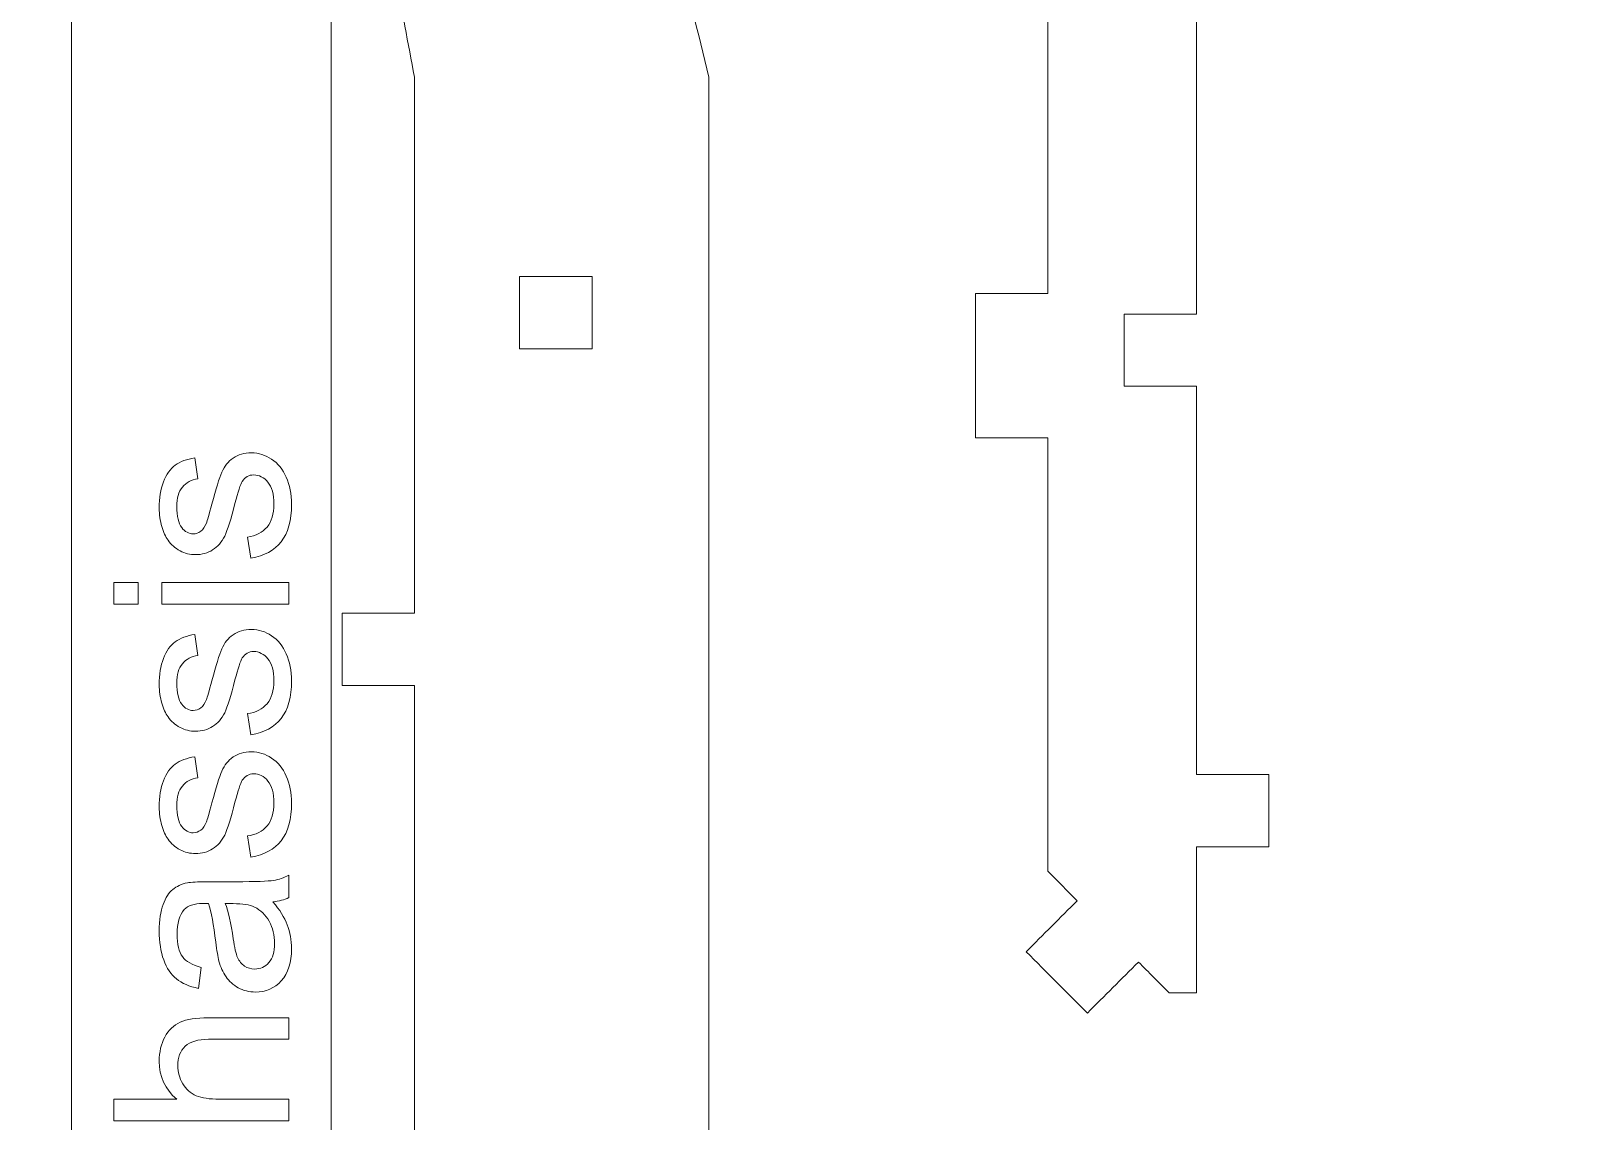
# Model space of a CAD drawing. Header units: centimetres. Extents: x -34.2 to 34.2, y -34.8 to 34.8.
# Drawn here: x -5.08 to 1.32, y 14.47 to 19 of the extents above; entities that cross this region are included whole.
import ezdxf

# ---------------------------------------------------------------- set-up
doc = ezdxf.new("R2010")
doc.units = ezdxf.units.CM
doc.header["$MEASUREMENT"] = 0
doc.layers.add('Camada 1', color=7, linetype='Continuous')

msp = doc.modelspace()

# ---------------------------------------------------------------- linework, layer by layer
at = {"layer": 'Camada 1', "color": 175, "lineweight": 9}
msp.add_open_spline([(-34.2, 34.8), (-34.2, 34.8), (34.2, 34.8), (34.2, 34.8), (34.2, 34.8), (34.2, 34.8), (34.2, -34.8), (34.2, -34.8), (34.2, -34.8), (34.2, -34.8), (-34.2, -34.8), (-34.2, -34.8), (-34.2, -34.8), (-34.2, -34.8), (-34.2, 34.8), (-34.2, 34.8)], degree=3, knots=[0, 0, 0, 0, 0.2, 0.2, 0.2, 0.2, 0.4, 0.4, 0.4, 0.4, 0.6, 0.6, 0.6, 0.6, 1, 1, 1, 1], dxfattribs=at)
at = {"layer": 'Camada 1', "color": 3, "lineweight": 9}
for points, knots in [([(-2.25994, 18.80377), (-2.25996, 16.23736), (-2.25997, 13.67094), (-2.26, 11.10452), (-2.26, 11.10452), (-2.30057, 10.69313), (-2.40526, 10.3457), (-2.63159, 9.99491), (-2.63159, 9.99491), (-2.73228, 9.83884), (-2.88917, 9.65225), (-2.99306, 9.50062), (-2.99306, 9.50062), (-3.18556, 9.21968), (-3.39779, 8.82414), (-3.52544, 8.50842), (-3.52544, 8.50842), (-3.65309, 8.19274), (-3.77543, 7.76077), (-3.83227, 7.42504), (-3.83227, 7.42504), (-3.85008, 7.27837), (-3.86788, 7.1317), (-3.88568, 6.98503), (-3.88568, 6.98503), (-3.5562, 6.98502), (-3.22673, 6.98502), (-2.89724, 6.98501), (-2.89724, 6.98501), (-2.89724, 6.86502), (-2.89724, 6.74503), (-2.89724, 6.62504), (-2.89724, 6.62504), (-3.01722, 6.62503), (-3.1372, 6.62503), (-3.25717, 6.62502), (-3.25717, 6.62502), (-3.25717, 6.52504), (-3.25717, 6.42504), (-3.25717, 6.32506), (-3.25717, 6.32506), (-3.1372, 6.32504), (-3.01723, 6.32503), (-2.89726, 6.32502), (-2.89726, 6.32502), (-2.89726, 6.20503), (-2.89726, 6.08504), (-2.89726, 5.96506), (-2.89726, 5.96506), (-3.22304, 5.96507), (-3.54884, 5.96507), (-3.87463, 5.96508), (-3.87463, 5.96508), (-3.84172, 5.70286), (-3.77996, 5.44432), (-3.70307, 5.19155), (-3.70307, 5.19155), (-3.60662, 4.89566), (-3.51018, 4.59978), (-3.41374, 4.3039), (-3.41374, 4.3039), (-3.41375, 3.4191), (-3.41375, 2.53429), (-3.41376, 1.6495), (-3.41376, 1.6495), (-3.5074, 1.6495), (-3.60102, 1.64951), (-3.69466, 1.64951), (-3.69466, 1.64951), (-3.69466, 1.54952), (-3.69467, 1.44953), (-3.69467, 1.34954), (-3.69467, 1.34954), (-3.79466, 1.34956), (-3.89465, 1.34956), (-3.99464, 1.34957), (-3.99464, 1.34957), (-3.99463, 1.44955), (-3.99463, 1.54955), (-3.99462, 1.64953), (-3.99462, 1.64953), (-4.08824, 1.64954), (-4.18187, 1.64954), (-4.27549, 1.64956), (-4.27549, 1.64956), (-4.27549, 1.959), (-4.2755, 2.26844), (-4.2755, 2.57789), (-4.2755, 2.57789), (-4.35581, 2.57789), (-4.43611, 2.57789), (-4.51642, 2.57789), (-4.51642, 2.57789), (-4.51642, 2.69788), (-4.51642, 2.81786), (-4.51642, 2.93785), (-4.51642, 2.93785), (-4.43611, 2.93785), (-4.3558, 2.93785), (-4.27549, 2.93785), (-4.27549, 2.93785), (-4.27548, 3.05784), (-4.27548, 3.17783), (-4.27547, 3.29782), (-4.27547, 3.29782), (-4.35577, 3.29782), (-4.43609, 3.29782), (-4.51639, 3.29782), (-4.51639, 3.29782), (-4.51655, 3.80828), (-4.5167, 4.31876), (-4.51686, 4.82923), (-4.51686, 4.82923), (-4.6168, 4.82921), (-4.71673, 4.82917), (-4.81667, 4.82915), (-4.81667, 4.82915), (-4.81663, 3.869), (-4.81661, 2.90887), (-4.81657, 1.94873), (-4.81657, 1.94873), (-4.81657, 1.94873), (-5.30947, 1.94861), (-5.30947, 1.94861), (-5.30947, 1.94861), (-5.30947, 1.94861), (-5.30947, 2.25431), (-5.30947, 2.25431), (-5.30947, 2.25431), (-5.30947, 2.25431), (-5.30947, 2.42861), (-5.30947, 2.42861), (-5.30947, 2.42861), (-5.30947, 2.42861), (-6.57785, 2.42861), (-6.57785, 2.42861), (-6.57785, 2.42861), (-6.57785, 2.42861), (-6.57844, 3.6289), (-6.57844, 3.6289), (-6.57844, 3.6289), (-6.47844, 3.62896), (-6.37846, 3.629), (-6.27846, 3.62906), (-6.27846, 3.62906), (-6.27858, 3.72905), (-6.2787, 3.82904), (-6.27882, 3.92903), (-6.27882, 3.92903), (-6.3788, 3.92902), (-6.4788, 3.92902), (-6.57878, 3.929), (-6.57878, 3.929), (-6.579, 5.30888), (-6.57922, 6.68875), (-6.57943, 8.06863), (-6.57943, 8.06863), (-6.47945, 8.06864), (-6.37945, 8.06867), (-6.27947, 8.06868), (-6.27947, 8.06868), (-6.27948, 8.16866), (-6.2795, 8.26866), (-6.27952, 8.36864), (-6.27952, 8.36864), (-6.3795, 8.36869), (-6.4795, 8.36873), (-6.57948, 8.36878), (-6.57948, 8.36878), (-6.57934, 8.76872), (-6.5792, 9.16867), (-6.57906, 9.56862), (-6.57906, 9.56862), (-5.99166, 9.56866), (-5.40427, 9.56868), (-4.81687, 9.56872), (-4.81687, 9.56872), (-4.81678, 8.86753), (-4.81667, 8.16635), (-4.81657, 7.46516), (-4.81657, 7.46516), (-4.73728, 7.46518), (-4.65798, 7.46519), (-4.57868, 7.4652), (-4.57868, 7.4652), (-4.57868, 7.62208), (-4.57868, 7.77894), (-4.57868, 7.93582), (-4.57868, 7.93582), (-4.52981, 8.1141), (-4.48092, 8.2924), (-4.43204, 8.47068), (-4.43204, 8.47068), (-4.29498, 8.89562), (-4.08491, 9.37273), (-3.864, 9.76075), (-3.864, 9.76075), (-3.68874, 10.06859), (-3.53567, 10.23113), (-3.48935, 10.59223), (-3.48935, 10.59223), (-3.47736, 10.68565), (-3.4838, 11.09618), (-3.4838, 11.21972), (-3.4838, 11.21972), (-3.58418, 11.21972), (-3.68456, 11.21972), (-3.78494, 11.21972), (-3.78494, 11.21972), (-3.78494, 11.3201), (-3.78494, 11.4205), (-3.78494, 11.52088), (-3.78494, 11.52088), (-3.68456, 11.52088), (-3.58417, 11.52088), (-3.48379, 11.52088), (-3.48379, 11.52088), (-3.48378, 12.26317), (-3.48378, 13.00546), (-3.48377, 13.74775), (-3.48377, 13.74775), (-3.58416, 13.74775), (-3.68454, 13.74775), (-3.78493, 13.74775), (-3.78493, 13.74775), (-3.78493, 13.84813), (-3.78492, 13.94852), (-3.78492, 14.0489), (-3.78492, 14.0489), (-3.68454, 14.0489), (-3.58416, 14.0489), (-3.48378, 14.0489), (-3.48378, 14.0489), (-3.48377, 14.79119), (-3.48377, 15.53348), (-3.48376, 16.27577), (-3.48376, 16.27577), (-3.58414, 16.27577), (-3.68453, 16.27577), (-3.78491, 16.27577), (-3.78491, 16.27577), (-3.78491, 16.37616), (-3.78491, 16.47654), (-3.78491, 16.57693), (-3.78491, 16.57693), (-3.68452, 16.57693), (-3.58414, 16.57692), (-3.48374, 16.57692), (-3.48374, 16.57692), (-3.48374, 17.3192), (-3.48373, 18.0615), (-3.48373, 18.80378), (-3.48373, 18.80378), (-3.53688, 19.08487), (-3.59002, 19.36595), (-3.64316, 19.64704), (-3.64316, 19.64704), (-3.81326, 20.37486), (-3.98336, 21.10267), (-4.15346, 21.8305), (-4.15346, 21.8305), (-4.34927, 22.70396), (-4.50094, 23.57975), (-4.51466, 24.47662), (-4.51466, 24.47662), (-4.51428, 25.13076), (-4.51388, 25.78491), (-4.5135, 26.43905), (-4.5135, 26.43905), (-4.41352, 26.43905), (-4.31352, 26.43906), (-4.21354, 26.43906), (-4.21354, 26.43906), (-4.21354, 26.53944), (-4.21354, 26.63982), (-4.21354, 26.7402), (-4.21354, 26.7402), (-4.31352, 26.7402), (-4.41352, 26.7402), (-4.5135, 26.7402), (-4.5135, 26.7402), (-4.51384, 27.59763), (-4.51418, 28.45504), (-4.51452, 29.31246), (-4.51452, 29.31246), (-4.41452, 29.31246), (-4.31454, 29.31246), (-4.21454, 29.31246), (-4.21454, 29.31246), (-4.21457, 29.40305), (-4.2146, 29.49365), (-4.21463, 29.58424), (-4.21463, 29.58424), (-4.11346, 29.58424), (-4.01227, 29.58424), (-3.9111, 29.58424), (-3.9111, 29.58424), (-3.91108, 29.49365), (-3.91104, 29.40305), (-3.91102, 29.31246), (-3.91102, 29.31246), (-3.81102, 29.31246), (-3.71104, 29.31245), (-3.61104, 29.31245), (-3.61104, 29.31245), (-3.61109, 27.86947), (-3.61112, 26.42649), (-3.61117, 24.98351), (-3.61117, 24.98351), (-3.36485, 24.9835), (-3.11851, 24.9835), (-2.87219, 24.98348), (-2.87219, 24.98348), (-2.87219, 24.8635), (-2.87219, 24.74351), (-2.87219, 24.62352), (-2.87219, 24.62352), (-3.31295, 24.62347), (-3.7537, 24.62344), (-4.19446, 24.62339), (-4.19446, 24.62339), (-4.19446, 24.52301), (-4.19446, 24.42264), (-4.19446, 24.32226), (-4.19446, 24.32226), (-3.75371, 24.32226), (-3.31297, 24.32225), (-2.87222, 24.32225), (-2.87222, 24.32225), (-2.87222, 24.20226), (-2.87222, 24.08227), (-2.87222, 23.96228), (-2.87222, 23.96228), (-3.09452, 23.96228), (-3.31682, 23.9623), (-3.53912, 23.9623), (-3.53912, 23.9623), (-3.47005, 23.53165), (-3.3069, 22.90175), (-3.20076, 22.48463), (-3.20076, 22.48463), (-2.97836, 21.62665), (-2.75596, 20.76869), (-2.53356, 19.91071), (-2.53356, 19.91071), (-2.44235, 19.54174), (-2.35115, 19.17275), (-2.25994, 18.80377)], [0, 0, 0, 0, 0.0113636, 0.0113636, 0.0113636, 0.0113636, 0.0227273, 0.0227273, 0.0227273, 0.0227273, 0.0340909, 0.0340909, 0.0340909, 0.0340909, 0.0454545, 0.0454545, 0.0454545, 0.0454545, 0.0568182, 0.0568182, 0.0568182, 0.0568182, 0.0681818, 0.0681818, 0.0681818, 0.0681818, 0.0795455, 0.0795455, 0.0795455, 0.0795455, 0.0909091, 0.0909091, 0.0909091, 0.0909091, 0.1022727, 0.1022727, 0.1022727, 0.1022727, 0.1136364, 0.1136364, 0.1136364, 0.1136364, 0.125, 0.125, 0.125, 0.125, 0.1363636, 0.1363636, 0.1363636, 0.1363636, 0.1477273, 0.1477273, 0.1477273, 0.1477273, 0.1590909, 0.1590909, 0.1590909, 0.1590909, 0.1704545, 0.1704545, 0.1704545, 0.1704545, 0.1818182, 0.1818182, 0.1818182, 0.1818182, 0.1931818, 0.1931818, 0.1931818, 0.1931818, 0.2045455, 0.2045455, 0.2045455, 0.2045455, 0.2159091, 0.2159091, 0.2159091, 0.2159091, 0.2272727, 0.2272727, 0.2272727, 0.2272727, 0.2386364, 0.2386364, 0.2386364, 0.2386364, 0.25, 0.25, 0.25, 0.25, 0.2613636, 0.2613636, 0.2613636, 0.2613636, 0.2727273, 0.2727273, 0.2727273, 0.2727273, 0.2840909, 0.2840909, 0.2840909, 0.2840909, 0.2954545, 0.2954545, 0.2954545, 0.2954545, 0.3068182, 0.3068182, 0.3068182, 0.3068182, 0.3181818, 0.3181818, 0.3181818, 0.3181818, 0.3295455, 0.3295455, 0.3295455, 0.3295455, 0.3409091, 0.3409091, 0.3409091, 0.3409091, 0.3522727, 0.3522727, 0.3522727, 0.3522727, 0.3636364, 0.3636364, 0.3636364, 0.3636364, 0.375, 0.375, 0.375, 0.375, 0.3863636, 0.3863636, 0.3863636, 0.3863636, 0.3977273, 0.3977273, 0.3977273, 0.3977273, 0.4090909, 0.4090909, 0.4090909, 0.4090909, 0.4204545, 0.4204545, 0.4204545, 0.4204545, 0.4318182, 0.4318182, 0.4318182, 0.4318182, 0.4431818, 0.4431818, 0.4431818, 0.4431818, 0.4545455, 0.4545455, 0.4545455, 0.4545455, 0.4659091, 0.4659091, 0.4659091, 0.4659091, 0.4772727, 0.4772727, 0.4772727, 0.4772727, 0.4886364, 0.4886364, 0.4886364, 0.4886364, 0.5, 0.5, 0.5, 0.5, 0.5113636, 0.5113636, 0.5113636, 0.5113636, 0.5227273, 0.5227273, 0.5227273, 0.5227273, 0.5340909, 0.5340909, 0.5340909, 0.5340909, 0.5454545, 0.5454545, 0.5454545, 0.5454545, 0.5568182, 0.5568182, 0.5568182, 0.5568182, 0.5681818, 0.5681818, 0.5681818, 0.5681818, 0.5795455, 0.5795455, 0.5795455, 0.5795455, 0.5909091, 0.5909091, 0.5909091, 0.5909091, 0.6022727, 0.6022727, 0.6022727, 0.6022727, 0.6136364, 0.6136364, 0.6136364, 0.6136364, 0.625, 0.625, 0.625, 0.625, 0.6363636, 0.6363636, 0.6363636, 0.6363636, 0.6477273, 0.6477273, 0.6477273, 0.6477273, 0.6590909, 0.6590909, 0.6590909, 0.6590909, 0.6704545, 0.6704545, 0.6704545, 0.6704545, 0.6818182, 0.6818182, 0.6818182, 0.6818182, 0.6931818, 0.6931818, 0.6931818, 0.6931818, 0.7045455, 0.7045455, 0.7045455, 0.7045455, 0.7159091, 0.7159091, 0.7159091, 0.7159091, 0.7272727, 0.7272727, 0.7272727, 0.7272727, 0.7386364, 0.7386364, 0.7386364, 0.7386364, 0.75, 0.75, 0.75, 0.75, 0.7613636, 0.7613636, 0.7613636, 0.7613636, 0.7727273, 0.7727273, 0.7727273, 0.7727273, 0.7840909, 0.7840909, 0.7840909, 0.7840909, 0.7954545, 0.7954545, 0.7954545, 0.7954545, 0.8068182, 0.8068182, 0.8068182, 0.8068182, 0.8181818, 0.8181818, 0.8181818, 0.8181818, 0.8295455, 0.8295455, 0.8295455, 0.8295455, 0.8409091, 0.8409091, 0.8409091, 0.8409091, 0.8522727, 0.8522727, 0.8522727, 0.8522727, 0.8636364, 0.8636364, 0.8636364, 0.8636364, 0.875, 0.875, 0.875, 0.875, 0.8863636, 0.8863636, 0.8863636, 0.8863636, 0.8977273, 0.8977273, 0.8977273, 0.8977273, 0.9090909, 0.9090909, 0.9090909, 0.9090909, 0.9204545, 0.9204545, 0.9204545, 0.9204545, 0.9318182, 0.9318182, 0.9318182, 0.9318182, 0.9431818, 0.9431818, 0.9431818, 0.9431818, 0.9545455, 0.9545455, 0.9545455, 0.9545455, 0.9659091, 0.9659091, 0.9659091, 0.9659091, 0.9772727, 0.9772727, 0.9772727, 0.9772727, 1, 1, 1, 1]), ([(-0.85223, 23.00058), (-0.8255, 23.39965), (-0.79877, 23.79872), (-0.77204, 24.1978), (-0.77204, 24.1978), (-0.87181, 24.20448), (-0.97158, 24.21115), (-1.07135, 24.21784), (-1.07135, 24.21784), (-1.05798, 24.41737), (-1.04462, 24.6169), (-1.03126, 24.81643), (-1.03126, 24.81643), (-0.93149, 24.80975), (-0.83173, 24.80308), (-0.73196, 24.79639), (-0.73196, 24.79639), (-0.6785, 25.59453), (-0.62504, 26.39267), (-0.57158, 27.1908), (-0.57158, 27.1908), (-0.67135, 27.19749), (-0.77112, 27.20416), (-0.87089, 27.21084), (-0.87089, 27.21084), (-0.85752, 27.41038), (-0.84416, 27.60991), (-0.8308, 27.80945), (-0.8308, 27.80945), (-0.73103, 27.80277), (-0.63126, 27.79609), (-0.53149, 27.78941), (-0.53149, 27.78941), (-0.5118, 28.08342), (-0.49211, 28.37742), (-0.47242, 28.67143), (-0.47242, 28.67143), (-0.3933, 28.67143), (-0.3142, 28.67143), (-0.23508, 28.67143), (-0.23508, 28.67143), (-0.23492, 26.4007), (-0.23477, 24.12996), (-0.23461, 21.85922), (-0.23461, 21.85922), (-0.33461, 21.85922), (-0.43459, 21.85922), (-0.53459, 21.85922), (-0.53459, 21.85922), (-0.53456, 21.75923), (-0.53453, 21.65924), (-0.5345, 21.55925), (-0.5345, 21.55925), (-0.43451, 21.55925), (-0.33452, 21.55926), (-0.23453, 21.55926), (-0.23453, 21.55926), (-0.23453, 20.31269), (-0.23452, 19.0661), (-0.23452, 17.81953), (-0.23452, 17.81953), (-0.3345, 17.81954), (-0.4345, 17.81956), (-0.53448, 17.81957), (-0.53448, 17.81957), (-0.53449, 17.71958), (-0.53452, 17.61959), (-0.53453, 17.5196), (-0.53453, 17.5196), (-0.43453, 17.51959), (-0.33455, 17.51958), (-0.23455, 17.51957), (-0.23455, 17.51957), (-0.23453, 16.9819), (-0.23452, 16.44421), (-0.23449, 15.90654), (-0.23449, 15.90654), (-0.13432, 15.90653), (-0.03415, 15.90653), (0.06602, 15.90652), (0.06602, 15.90652), (0.06601, 15.80653), (0.066, 15.70654), (0.06599, 15.60655), (0.06599, 15.60655), (-0.03419, 15.60656), (-0.13436, 15.60656), (-0.23454, 15.60658), (-0.23454, 15.60658), (-0.23452, 15.40451), (-0.2345, 15.20243), (-0.23448, 15.00036), (-0.23448, 15.00036), (-0.2724, 15.00036), (-0.31031, 15.00036), (-0.34823, 15.00036), (-0.34823, 15.00036), (-0.39064, 15.0428), (-0.43303, 15.08525), (-0.47544, 15.12769), (-0.47544, 15.12769), (-0.54611, 15.0571), (-0.61676, 14.98649), (-0.68743, 14.91589), (-0.68743, 14.91589), (-0.77224, 15.00078), (-0.85704, 15.08566), (-0.94184, 15.17054), (-0.94184, 15.17054), (-0.87118, 15.24114), (-0.80052, 15.31175), (-0.72985, 15.38234), (-0.72985, 15.38234), (-0.77065, 15.42318), (-0.81144, 15.46402), (-0.85224, 15.50485), (-0.85224, 15.50485), (-0.85224, 16.10479), (-0.85224, 16.70473), (-0.85224, 17.30467), (-0.85224, 17.30467), (-0.95222, 17.30467), (-1.05222, 17.30467), (-1.1522, 17.30467), (-1.1522, 17.30467), (-1.1522, 17.50465), (-1.1522, 17.70464), (-1.1522, 17.90462), (-1.1522, 17.90462), (-1.05222, 17.90462), (-0.95222, 17.90462), (-0.85224, 17.90462), (-0.85224, 17.90462), (-0.85224, 18.80335), (-0.85223, 19.70208), (-0.85223, 20.60081), (-0.85223, 20.60081), (-0.95222, 20.60081), (-1.05221, 20.60081), (-1.1522, 20.60081), (-1.1522, 20.60081), (-1.1522, 20.80079), (-1.1522, 21.00078), (-1.1522, 21.20076), (-1.1522, 21.20076), (-1.05221, 21.20076), (-0.95222, 21.20076), (-0.85223, 21.20076), (-0.85223, 21.20076), (-0.85223, 21.8007), (-0.85223, 22.40064), (-0.85223, 23.00058)], [0, 0, 0, 0, 0.025641, 0.025641, 0.025641, 0.025641, 0.0512821, 0.0512821, 0.0512821, 0.0512821, 0.0769231, 0.0769231, 0.0769231, 0.0769231, 0.1025641, 0.1025641, 0.1025641, 0.1025641, 0.1282051, 0.1282051, 0.1282051, 0.1282051, 0.1538462, 0.1538462, 0.1538462, 0.1538462, 0.1794872, 0.1794872, 0.1794872, 0.1794872, 0.2051282, 0.2051282, 0.2051282, 0.2051282, 0.2307692, 0.2307692, 0.2307692, 0.2307692, 0.2564103, 0.2564103, 0.2564103, 0.2564103, 0.2820513, 0.2820513, 0.2820513, 0.2820513, 0.3076923, 0.3076923, 0.3076923, 0.3076923, 0.3333333, 0.3333333, 0.3333333, 0.3333333, 0.3589744, 0.3589744, 0.3589744, 0.3589744, 0.3846154, 0.3846154, 0.3846154, 0.3846154, 0.4102564, 0.4102564, 0.4102564, 0.4102564, 0.4358974, 0.4358974, 0.4358974, 0.4358974, 0.4615385, 0.4615385, 0.4615385, 0.4615385, 0.4871795, 0.4871795, 0.4871795, 0.4871795, 0.5128205, 0.5128205, 0.5128205, 0.5128205, 0.5384615, 0.5384615, 0.5384615, 0.5384615, 0.5641026, 0.5641026, 0.5641026, 0.5641026, 0.5897436, 0.5897436, 0.5897436, 0.5897436, 0.6153846, 0.6153846, 0.6153846, 0.6153846, 0.6410256, 0.6410256, 0.6410256, 0.6410256, 0.6666667, 0.6666667, 0.6666667, 0.6666667, 0.6923077, 0.6923077, 0.6923077, 0.6923077, 0.7179487, 0.7179487, 0.7179487, 0.7179487, 0.7435897, 0.7435897, 0.7435897, 0.7435897, 0.7692308, 0.7692308, 0.7692308, 0.7692308, 0.7948718, 0.7948718, 0.7948718, 0.7948718, 0.8205128, 0.8205128, 0.8205128, 0.8205128, 0.8461538, 0.8461538, 0.8461538, 0.8461538, 0.8717949, 0.8717949, 0.8717949, 0.8717949, 0.8974359, 0.8974359, 0.8974359, 0.8974359, 0.9230769, 0.9230769, 0.9230769, 0.9230769, 0.9487179, 0.9487179, 0.9487179, 0.9487179, 1, 1, 1, 1]), ([(-4.21913, 11.35534), (-4.31952, 11.35534), (-4.41991, 11.35534), (-4.5203, 11.35534), (-4.5203, 11.35534), (-4.5203, 11.45573), (-4.5203, 11.55611), (-4.5203, 11.6565), (-4.5203, 11.6565), (-4.64983, 11.6565), (-4.77937, 11.6565), (-4.9089, 11.6565), (-4.9089, 11.6565), (-4.9089, 14.18632), (-4.9089, 16.71612), (-4.9089, 19.24594), (-4.9089, 19.24594), (-4.77937, 19.24594), (-4.64983, 19.24594), (-4.5203, 19.24594), (-4.5203, 19.24594), (-4.5203, 19.34633), (-4.5203, 19.44671), (-4.5203, 19.5471), (-4.5203, 19.5471), (-4.41991, 19.5471), (-4.31952, 19.5471), (-4.21913, 19.5471), (-4.21913, 19.5471), (-4.21913, 19.44671), (-4.21913, 19.34633), (-4.21913, 19.24594), (-4.21913, 19.24594), (-4.08959, 19.24594), (-3.96006, 19.24594), (-3.83052, 19.24594), (-3.83052, 19.24594), (-3.83052, 16.71612), (-3.83052, 14.18632), (-3.83052, 11.6565), (-3.83052, 11.6565), (-3.96006, 11.6565), (-4.08959, 11.6565), (-4.21913, 11.6565), (-4.21913, 11.6565), (-4.21913, 11.55611), (-4.21913, 11.45573), (-4.21913, 11.35534)], [0, 0, 0, 0, 0.0769231, 0.0769231, 0.0769231, 0.0769231, 0.1538462, 0.1538462, 0.1538462, 0.1538462, 0.2307692, 0.2307692, 0.2307692, 0.2307692, 0.3076923, 0.3076923, 0.3076923, 0.3076923, 0.3846154, 0.3846154, 0.3846154, 0.3846154, 0.4615385, 0.4615385, 0.4615385, 0.4615385, 0.5384615, 0.5384615, 0.5384615, 0.5384615, 0.6153846, 0.6153846, 0.6153846, 0.6153846, 0.6923077, 0.6923077, 0.6923077, 0.6923077, 0.7692308, 0.7692308, 0.7692308, 0.7692308, 0.8461538, 0.8461538, 0.8461538, 0.8461538, 1, 1, 1, 1])]:
    msp.add_open_spline(points, degree=3, knots=knots, dxfattribs=at)
at = {"layer": 'Camada 1', "lineweight": 9}
msp.add_open_spline([(-3.047, 17.97589), (-3.047, 17.8755), (-3.04702, 17.77512), (-3.04702, 17.67473), (-3.04702, 17.67473), (-2.94662, 17.67473), (-2.84622, 17.67472), (-2.74583, 17.67472), (-2.74583, 17.67472), (-2.74584, 17.77511), (-2.74584, 17.8755), (-2.74585, 17.97589), (-2.74585, 17.97589), (-2.84623, 17.97589), (-2.94662, 17.97589), (-3.047, 17.97589)], degree=3, knots=[0, 0, 0, 0, 0.2, 0.2, 0.2, 0.2, 0.4, 0.4, 0.4, 0.4, 0.6, 0.6, 0.6, 0.6, 1, 1, 1, 1], dxfattribs=at)
at = {"layer": 'Camada 1', "color": 1, "lineweight": 9}
for points, knots in [([(-4.03732, 16.8735), (-4.06576, 16.8376), (-4.10776, 16.81474), (-4.16346, 16.80475), (-4.16346, 16.80475), (-4.16346, 16.80475), (-4.17769, 16.89314), (-4.17769, 16.89314), (-4.17769, 16.89314), (-4.14229, 16.89805), (-4.11521, 16.91194), (-4.09624, 16.93463), (-4.09624, 16.93463), (-4.07744, 16.95732), (-4.06796, 16.98916), (-4.06796, 17.02979), (-4.06796, 17.02979), (-4.06796, 17.07094), (-4.07626, 17.10142), (-4.09302, 17.12141), (-4.09302, 17.12141), (-4.10962, 17.14122), (-4.12926, 17.1512), (-4.15178, 17.1512), (-4.15178, 17.1512), (-4.17193, 17.1512), (-4.18784, 17.14223), (-4.19936, 17.12446), (-4.19936, 17.12446), (-4.20732, 17.11192), (-4.21732, 17.08144), (-4.22968, 17.03302), (-4.22968, 17.03302), (-4.2461, 16.96765), (-4.26032, 16.92244), (-4.27235, 16.89703), (-4.27235, 16.89703), (-4.28454, 16.87181), (-4.30114, 16.85267), (-4.32247, 16.83964), (-4.32247, 16.83964), (-4.34364, 16.82659), (-4.36717, 16.81999), (-4.39291, 16.81999), (-4.39291, 16.81999), (-4.41644, 16.81999), (-4.43813, 16.8254), (-4.45811, 16.83607), (-4.45811, 16.83607), (-4.47809, 16.84691), (-4.49468, 16.86148), (-4.50788, 16.87993), (-4.50788, 16.87993), (-4.51805, 16.89382), (-4.52669, 16.91279), (-4.5338, 16.93666), (-4.5338, 16.93666), (-4.54091, 16.9607), (-4.54447, 16.98628), (-4.54447, 17.01371), (-4.54447, 17.01371), (-4.54447, 17.05502), (-4.53854, 17.09126), (-4.52652, 17.12242), (-4.52652, 17.12242), (-4.51466, 17.15375), (-4.4984, 17.17678), (-4.47809, 17.19168), (-4.47809, 17.19168), (-4.45759, 17.2064), (-4.43034, 17.21674), (-4.39613, 17.22233), (-4.39613, 17.22233), (-4.39613, 17.22233), (-4.38394, 17.13494), (-4.38394, 17.13494), (-4.38394, 17.13494), (-4.41137, 17.13106), (-4.43287, 17.11954), (-4.44828, 17.10058), (-4.44828, 17.10058), (-4.46369, 17.0816), (-4.47131, 17.05486), (-4.47131, 17.02014), (-4.47131, 17.02014), (-4.47131, 16.97933), (-4.46454, 16.95004), (-4.45099, 16.9326), (-4.45099, 16.9326), (-4.43744, 16.91515), (-4.42153, 16.90634), (-4.40341, 16.90634), (-4.40341, 16.90634), (-4.39189, 16.90634), (-4.38139, 16.90991), (-4.37208, 16.91718), (-4.37208, 16.91718), (-4.3626, 16.92446), (-4.35464, 16.93582), (-4.34838, 16.95139), (-4.34838, 16.95139), (-4.345, 16.96037), (-4.33738, 16.98644), (-4.32552, 17.03014), (-4.32552, 17.03014), (-4.30876, 17.09312), (-4.29487, 17.13715), (-4.2842, 17.16221), (-4.2842, 17.16221), (-4.27354, 17.18728), (-4.25778, 17.20692), (-4.23746, 17.22114), (-4.23746, 17.22114), (-4.21698, 17.23553), (-4.19158, 17.24264), (-4.1611, 17.24264), (-4.1611, 17.24264), (-4.13146, 17.24264), (-4.10352, 17.234), (-4.07728, 17.21657), (-4.07728, 17.21657), (-4.05103, 17.19913), (-4.0307, 17.17406), (-4.01632, 17.14139), (-4.01632, 17.14139), (-4.00192, 17.10853), (-3.99481, 17.07145), (-3.99481, 17.03014), (-3.99481, 17.03014), (-3.99481, 16.96172), (-4.00903, 16.90939), (-4.03732, 16.8735)], [0, 0, 0, 0, 0.0294118, 0.0294118, 0.0294118, 0.0294118, 0.0588235, 0.0588235, 0.0588235, 0.0588235, 0.0882353, 0.0882353, 0.0882353, 0.0882353, 0.1176471, 0.1176471, 0.1176471, 0.1176471, 0.1470588, 0.1470588, 0.1470588, 0.1470588, 0.1764706, 0.1764706, 0.1764706, 0.1764706, 0.2058824, 0.2058824, 0.2058824, 0.2058824, 0.2352941, 0.2352941, 0.2352941, 0.2352941, 0.2647059, 0.2647059, 0.2647059, 0.2647059, 0.2941176, 0.2941176, 0.2941176, 0.2941176, 0.3235294, 0.3235294, 0.3235294, 0.3235294, 0.3529412, 0.3529412, 0.3529412, 0.3529412, 0.3823529, 0.3823529, 0.3823529, 0.3823529, 0.4117647, 0.4117647, 0.4117647, 0.4117647, 0.4411765, 0.4411765, 0.4411765, 0.4411765, 0.4705882, 0.4705882, 0.4705882, 0.4705882, 0.5, 0.5, 0.5, 0.5, 0.5294118, 0.5294118, 0.5294118, 0.5294118, 0.5588235, 0.5588235, 0.5588235, 0.5588235, 0.5882353, 0.5882353, 0.5882353, 0.5882353, 0.6176471, 0.6176471, 0.6176471, 0.6176471, 0.6470588, 0.6470588, 0.6470588, 0.6470588, 0.6764706, 0.6764706, 0.6764706, 0.6764706, 0.7058824, 0.7058824, 0.7058824, 0.7058824, 0.7352941, 0.7352941, 0.7352941, 0.7352941, 0.7647059, 0.7647059, 0.7647059, 0.7647059, 0.7941176, 0.7941176, 0.7941176, 0.7941176, 0.8235294, 0.8235294, 0.8235294, 0.8235294, 0.8529412, 0.8529412, 0.8529412, 0.8529412, 0.8823529, 0.8823529, 0.8823529, 0.8823529, 0.9117647, 0.9117647, 0.9117647, 0.9117647, 0.9411765, 0.9411765, 0.9411765, 0.9411765, 1, 1, 1, 1]), ([(-4.63184, 16.704), (-4.63184, 16.704), (-4.63184, 16.61459), (-4.63184, 16.61459), (-4.63184, 16.61459), (-4.63184, 16.61459), (-4.73345, 16.61459), (-4.73345, 16.61459), (-4.73345, 16.61459), (-4.73345, 16.61459), (-4.73345, 16.704), (-4.73345, 16.704), (-4.73345, 16.704), (-4.73345, 16.704), (-4.63184, 16.704), (-4.63184, 16.704)], [0, 0, 0, 0, 0.2, 0.2, 0.2, 0.2, 0.4, 0.4, 0.4, 0.4, 0.6, 0.6, 0.6, 0.6, 1, 1, 1, 1]), ([(-4.00598, 16.704), (-4.00598, 16.704), (-4.00598, 16.61459), (-4.00598, 16.61459), (-4.00598, 16.61459), (-4.00598, 16.61459), (-4.53329, 16.61459), (-4.53329, 16.61459), (-4.53329, 16.61459), (-4.53329, 16.61459), (-4.53329, 16.704), (-4.53329, 16.704), (-4.53329, 16.704), (-4.53329, 16.704), (-4.00598, 16.704), (-4.00598, 16.704)], [0, 0, 0, 0, 0.2, 0.2, 0.2, 0.2, 0.4, 0.4, 0.4, 0.4, 0.6, 0.6, 0.6, 0.6, 1, 1, 1, 1]), ([(-4.03732, 16.13977), (-4.06576, 16.10387), (-4.10776, 16.08101), (-4.16346, 16.07102), (-4.16346, 16.07102), (-4.16346, 16.07102), (-4.17769, 16.15942), (-4.17769, 16.15942), (-4.17769, 16.15942), (-4.14229, 16.16432), (-4.11521, 16.17821), (-4.09624, 16.2009), (-4.09624, 16.2009), (-4.07744, 16.22359), (-4.06796, 16.25543), (-4.06796, 16.29606), (-4.06796, 16.29606), (-4.06796, 16.33721), (-4.07626, 16.36769), (-4.09302, 16.38768), (-4.09302, 16.38768), (-4.10962, 16.40749), (-4.12926, 16.41748), (-4.15178, 16.41748), (-4.15178, 16.41748), (-4.17193, 16.41748), (-4.18784, 16.4085), (-4.19936, 16.39073), (-4.19936, 16.39073), (-4.20732, 16.37819), (-4.21732, 16.34771), (-4.22968, 16.29929), (-4.22968, 16.29929), (-4.2461, 16.23392), (-4.26032, 16.18871), (-4.27235, 16.1633), (-4.27235, 16.1633), (-4.28454, 16.13808), (-4.30114, 16.11894), (-4.32247, 16.10591), (-4.32247, 16.10591), (-4.34364, 16.09286), (-4.36717, 16.08626), (-4.39291, 16.08626), (-4.39291, 16.08626), (-4.41644, 16.08626), (-4.43813, 16.09168), (-4.45811, 16.10234), (-4.45811, 16.10234), (-4.47809, 16.11318), (-4.49468, 16.12775), (-4.50788, 16.1462), (-4.50788, 16.1462), (-4.51805, 16.16009), (-4.52669, 16.17906), (-4.5338, 16.20293), (-4.5338, 16.20293), (-4.54091, 16.22698), (-4.54447, 16.25255), (-4.54447, 16.27998), (-4.54447, 16.27998), (-4.54447, 16.3213), (-4.53854, 16.35754), (-4.52652, 16.38869), (-4.52652, 16.38869), (-4.51466, 16.42002), (-4.4984, 16.44305), (-4.47809, 16.45795), (-4.47809, 16.45795), (-4.45759, 16.47268), (-4.43034, 16.48301), (-4.39613, 16.4886), (-4.39613, 16.4886), (-4.39613, 16.4886), (-4.38394, 16.40122), (-4.38394, 16.40122), (-4.38394, 16.40122), (-4.41137, 16.39733), (-4.43287, 16.38581), (-4.44828, 16.36685), (-4.44828, 16.36685), (-4.46369, 16.34788), (-4.47131, 16.32113), (-4.47131, 16.28641), (-4.47131, 16.28641), (-4.47131, 16.2456), (-4.46454, 16.21631), (-4.45099, 16.19887), (-4.45099, 16.19887), (-4.43744, 16.18142), (-4.42153, 16.17262), (-4.40341, 16.17262), (-4.40341, 16.17262), (-4.39189, 16.17262), (-4.38139, 16.17618), (-4.37208, 16.18345), (-4.37208, 16.18345), (-4.3626, 16.19074), (-4.35464, 16.20209), (-4.34838, 16.21766), (-4.34838, 16.21766), (-4.345, 16.22664), (-4.33738, 16.25272), (-4.32552, 16.29641), (-4.32552, 16.29641), (-4.30876, 16.3594), (-4.29487, 16.40342), (-4.2842, 16.42848), (-4.2842, 16.42848), (-4.27354, 16.45355), (-4.25778, 16.47319), (-4.23746, 16.48741), (-4.23746, 16.48741), (-4.21698, 16.5018), (-4.19158, 16.50892), (-4.1611, 16.50892), (-4.1611, 16.50892), (-4.13146, 16.50892), (-4.10352, 16.50028), (-4.07728, 16.48284), (-4.07728, 16.48284), (-4.05103, 16.4654), (-4.0307, 16.44034), (-4.01632, 16.40766), (-4.01632, 16.40766), (-4.00192, 16.3748), (-3.99481, 16.33772), (-3.99481, 16.29641), (-3.99481, 16.29641), (-3.99481, 16.228), (-4.00903, 16.17566), (-4.03732, 16.13977)], [0, 0, 0, 0, 0.0294118, 0.0294118, 0.0294118, 0.0294118, 0.0588235, 0.0588235, 0.0588235, 0.0588235, 0.0882353, 0.0882353, 0.0882353, 0.0882353, 0.1176471, 0.1176471, 0.1176471, 0.1176471, 0.1470588, 0.1470588, 0.1470588, 0.1470588, 0.1764706, 0.1764706, 0.1764706, 0.1764706, 0.2058824, 0.2058824, 0.2058824, 0.2058824, 0.2352941, 0.2352941, 0.2352941, 0.2352941, 0.2647059, 0.2647059, 0.2647059, 0.2647059, 0.2941176, 0.2941176, 0.2941176, 0.2941176, 0.3235294, 0.3235294, 0.3235294, 0.3235294, 0.3529412, 0.3529412, 0.3529412, 0.3529412, 0.3823529, 0.3823529, 0.3823529, 0.3823529, 0.4117647, 0.4117647, 0.4117647, 0.4117647, 0.4411765, 0.4411765, 0.4411765, 0.4411765, 0.4705882, 0.4705882, 0.4705882, 0.4705882, 0.5, 0.5, 0.5, 0.5, 0.5294118, 0.5294118, 0.5294118, 0.5294118, 0.5588235, 0.5588235, 0.5588235, 0.5588235, 0.5882353, 0.5882353, 0.5882353, 0.5882353, 0.6176471, 0.6176471, 0.6176471, 0.6176471, 0.6470588, 0.6470588, 0.6470588, 0.6470588, 0.6764706, 0.6764706, 0.6764706, 0.6764706, 0.7058824, 0.7058824, 0.7058824, 0.7058824, 0.7352941, 0.7352941, 0.7352941, 0.7352941, 0.7647059, 0.7647059, 0.7647059, 0.7647059, 0.7941176, 0.7941176, 0.7941176, 0.7941176, 0.8235294, 0.8235294, 0.8235294, 0.8235294, 0.8529412, 0.8529412, 0.8529412, 0.8529412, 0.8823529, 0.8823529, 0.8823529, 0.8823529, 0.9117647, 0.9117647, 0.9117647, 0.9117647, 0.9411765, 0.9411765, 0.9411765, 0.9411765, 1, 1, 1, 1]), ([(-4.03732, 15.63176), (-4.06576, 15.59586), (-4.10776, 15.573), (-4.16346, 15.56302), (-4.16346, 15.56302), (-4.16346, 15.56302), (-4.17769, 15.65141), (-4.17769, 15.65141), (-4.17769, 15.65141), (-4.14229, 15.65632), (-4.11521, 15.6702), (-4.09624, 15.69289), (-4.09624, 15.69289), (-4.07744, 15.71558), (-4.06796, 15.74742), (-4.06796, 15.78805), (-4.06796, 15.78805), (-4.06796, 15.8292), (-4.07626, 15.85968), (-4.09302, 15.87967), (-4.09302, 15.87967), (-4.10962, 15.89948), (-4.12926, 15.90947), (-4.15178, 15.90947), (-4.15178, 15.90947), (-4.17193, 15.90947), (-4.18784, 15.90049), (-4.19936, 15.88272), (-4.19936, 15.88272), (-4.20732, 15.87018), (-4.21732, 15.8397), (-4.22968, 15.79128), (-4.22968, 15.79128), (-4.2461, 15.72592), (-4.26032, 15.6807), (-4.27235, 15.6553), (-4.27235, 15.6553), (-4.28454, 15.63007), (-4.30114, 15.61093), (-4.32247, 15.5979), (-4.32247, 15.5979), (-4.34364, 15.58486), (-4.36717, 15.57826), (-4.39291, 15.57826), (-4.39291, 15.57826), (-4.41644, 15.57826), (-4.43813, 15.58367), (-4.45811, 15.59434), (-4.45811, 15.59434), (-4.47809, 15.60517), (-4.49468, 15.61974), (-4.50788, 15.6382), (-4.50788, 15.6382), (-4.51805, 15.65208), (-4.52669, 15.67105), (-4.5338, 15.69492), (-4.5338, 15.69492), (-4.54091, 15.71897), (-4.54447, 15.74454), (-4.54447, 15.77197), (-4.54447, 15.77197), (-4.54447, 15.81329), (-4.53854, 15.84953), (-4.52652, 15.88068), (-4.52652, 15.88068), (-4.51466, 15.91201), (-4.4984, 15.93504), (-4.47809, 15.94994), (-4.47809, 15.94994), (-4.45759, 15.96467), (-4.43034, 15.975), (-4.39613, 15.98059), (-4.39613, 15.98059), (-4.39613, 15.98059), (-4.38394, 15.89321), (-4.38394, 15.89321), (-4.38394, 15.89321), (-4.41137, 15.88932), (-4.43287, 15.8778), (-4.44828, 15.85884), (-4.44828, 15.85884), (-4.46369, 15.83987), (-4.47131, 15.81312), (-4.47131, 15.7784), (-4.47131, 15.7784), (-4.47131, 15.73759), (-4.46454, 15.7083), (-4.45099, 15.69086), (-4.45099, 15.69086), (-4.43744, 15.67342), (-4.42153, 15.66461), (-4.40341, 15.66461), (-4.40341, 15.66461), (-4.39189, 15.66461), (-4.38139, 15.66817), (-4.37208, 15.67544), (-4.37208, 15.67544), (-4.3626, 15.68273), (-4.35464, 15.69408), (-4.34838, 15.70966), (-4.34838, 15.70966), (-4.345, 15.71863), (-4.33738, 15.74471), (-4.32552, 15.7884), (-4.32552, 15.7884), (-4.30876, 15.85139), (-4.29487, 15.89542), (-4.2842, 15.92047), (-4.2842, 15.92047), (-4.27354, 15.94554), (-4.25778, 15.96518), (-4.23746, 15.9794), (-4.23746, 15.9794), (-4.21698, 15.99379), (-4.19158, 16.00091), (-4.1611, 16.00091), (-4.1611, 16.00091), (-4.13146, 16.00091), (-4.10352, 15.99227), (-4.07728, 15.97483), (-4.07728, 15.97483), (-4.05103, 15.9574), (-4.0307, 15.93233), (-4.01632, 15.89965), (-4.01632, 15.89965), (-4.00192, 15.8668), (-3.99481, 15.82972), (-3.99481, 15.7884), (-3.99481, 15.7884), (-3.99481, 15.71999), (-4.00903, 15.66766), (-4.03732, 15.63176)], [0, 0, 0, 0, 0.0294118, 0.0294118, 0.0294118, 0.0294118, 0.0588235, 0.0588235, 0.0588235, 0.0588235, 0.0882353, 0.0882353, 0.0882353, 0.0882353, 0.1176471, 0.1176471, 0.1176471, 0.1176471, 0.1470588, 0.1470588, 0.1470588, 0.1470588, 0.1764706, 0.1764706, 0.1764706, 0.1764706, 0.2058824, 0.2058824, 0.2058824, 0.2058824, 0.2352941, 0.2352941, 0.2352941, 0.2352941, 0.2647059, 0.2647059, 0.2647059, 0.2647059, 0.2941176, 0.2941176, 0.2941176, 0.2941176, 0.3235294, 0.3235294, 0.3235294, 0.3235294, 0.3529412, 0.3529412, 0.3529412, 0.3529412, 0.3823529, 0.3823529, 0.3823529, 0.3823529, 0.4117647, 0.4117647, 0.4117647, 0.4117647, 0.4411765, 0.4411765, 0.4411765, 0.4411765, 0.4705882, 0.4705882, 0.4705882, 0.4705882, 0.5, 0.5, 0.5, 0.5, 0.5294118, 0.5294118, 0.5294118, 0.5294118, 0.5588235, 0.5588235, 0.5588235, 0.5588235, 0.5882353, 0.5882353, 0.5882353, 0.5882353, 0.6176471, 0.6176471, 0.6176471, 0.6176471, 0.6470588, 0.6470588, 0.6470588, 0.6470588, 0.6764706, 0.6764706, 0.6764706, 0.6764706, 0.7058824, 0.7058824, 0.7058824, 0.7058824, 0.7352941, 0.7352941, 0.7352941, 0.7352941, 0.7647059, 0.7647059, 0.7647059, 0.7647059, 0.7941176, 0.7941176, 0.7941176, 0.7941176, 0.8235294, 0.8235294, 0.8235294, 0.8235294, 0.8529412, 0.8529412, 0.8529412, 0.8529412, 0.8823529, 0.8823529, 0.8823529, 0.8823529, 0.9117647, 0.9117647, 0.9117647, 0.9117647, 0.9411765, 0.9411765, 0.9411765, 0.9411765, 1, 1, 1, 1]), ([(-4.00598, 15.3952), (-4.02478, 15.38623), (-4.0468, 15.38047), (-4.07202, 15.37793), (-4.07202, 15.37793), (-4.04375, 15.34474), (-4.02394, 15.31273), (-4.01225, 15.28208), (-4.01225, 15.28208), (-4.00056, 15.25144), (-3.99481, 15.21859), (-3.99481, 15.18336), (-3.99481, 15.18336), (-3.99481, 15.12545), (-4.00886, 15.08092), (-4.03714, 15.04976), (-4.03714, 15.04976), (-4.06525, 15.0186), (-4.10132, 15.00302), (-4.14517, 15.00302), (-4.14517, 15.00302), (-4.17091, 15.00302), (-4.19446, 15.00895), (-4.21579, 15.02064), (-4.21579, 15.02064), (-4.23713, 15.03248), (-4.25406, 15.04789), (-4.26692, 15.06686), (-4.26692, 15.06686), (-4.2798, 15.08599), (-4.28962, 15.10733), (-4.29623, 15.13121), (-4.29623, 15.13121), (-4.3008, 15.14882), (-4.30519, 15.1754), (-4.3096, 15.21079), (-4.3096, 15.21079), (-4.31807, 15.28294), (-4.3284, 15.33628), (-4.34024, 15.37031), (-4.34024, 15.37031), (-4.35244, 15.37064), (-4.36024, 15.37081), (-4.36345, 15.37081), (-4.36345, 15.37081), (-4.39968, 15.37081), (-4.42525, 15.36235), (-4.44016, 15.34542), (-4.44016, 15.34542), (-4.4603, 15.32256), (-4.4703, 15.28852), (-4.4703, 15.24348), (-4.4703, 15.24348), (-4.4703, 15.20131), (-4.46285, 15.17016), (-4.44811, 15.15018), (-4.44811, 15.15018), (-4.43339, 15.13002), (-4.40713, 15.1153), (-4.36972, 15.10564), (-4.36972, 15.10564), (-4.36972, 15.10564), (-4.38191, 15.01826), (-4.38191, 15.01826), (-4.38191, 15.01826), (-4.41932, 15.02622), (-4.44964, 15.03926), (-4.47266, 15.05755), (-4.47266, 15.05755), (-4.49569, 15.07584), (-4.51331, 15.10225), (-4.52584, 15.1368), (-4.52584, 15.1368), (-4.5382, 15.17117), (-4.54447, 15.21131), (-4.54447, 15.25669), (-4.54447, 15.25669), (-4.54447, 15.30173), (-4.53922, 15.33847), (-4.52855, 15.36676), (-4.52855, 15.36676), (-4.51788, 15.39486), (-4.50467, 15.41569), (-4.48859, 15.4289), (-4.48859, 15.4289), (-4.4725, 15.4421), (-4.45218, 15.45142), (-4.42763, 15.45684), (-4.42763, 15.45684), (-4.41239, 15.45972), (-4.38496, 15.46124), (-4.3455, 15.46124), (-4.3455, 15.46124), (-4.3455, 15.46124), (-4.22696, 15.46124), (-4.22696, 15.46124), (-4.22696, 15.46124), (-4.14416, 15.46124), (-4.09183, 15.4631), (-4.06966, 15.46682), (-4.06966, 15.46682), (-4.04747, 15.47039), (-4.0263, 15.47784), (-4.00598, 15.48868), (-4.00598, 15.48868), (-4.00598, 15.48868), (-4.00598, 15.3952), (-4.00598, 15.3952)], [0, 0, 0, 0, 0.0357143, 0.0357143, 0.0357143, 0.0357143, 0.0714286, 0.0714286, 0.0714286, 0.0714286, 0.1071429, 0.1071429, 0.1071429, 0.1071429, 0.1428571, 0.1428571, 0.1428571, 0.1428571, 0.1785714, 0.1785714, 0.1785714, 0.1785714, 0.2142857, 0.2142857, 0.2142857, 0.2142857, 0.25, 0.25, 0.25, 0.25, 0.2857143, 0.2857143, 0.2857143, 0.2857143, 0.3214286, 0.3214286, 0.3214286, 0.3214286, 0.3571429, 0.3571429, 0.3571429, 0.3571429, 0.3928571, 0.3928571, 0.3928571, 0.3928571, 0.4285714, 0.4285714, 0.4285714, 0.4285714, 0.4642857, 0.4642857, 0.4642857, 0.4642857, 0.5, 0.5, 0.5, 0.5, 0.5357143, 0.5357143, 0.5357143, 0.5357143, 0.5714286, 0.5714286, 0.5714286, 0.5714286, 0.6071429, 0.6071429, 0.6071429, 0.6071429, 0.6428571, 0.6428571, 0.6428571, 0.6428571, 0.6785714, 0.6785714, 0.6785714, 0.6785714, 0.7142857, 0.7142857, 0.7142857, 0.7142857, 0.75, 0.75, 0.75, 0.75, 0.7857143, 0.7857143, 0.7857143, 0.7857143, 0.8214286, 0.8214286, 0.8214286, 0.8214286, 0.8571429, 0.8571429, 0.8571429, 0.8571429, 0.8928571, 0.8928571, 0.8928571, 0.8928571, 0.9285714, 0.9285714, 0.9285714, 0.9285714, 1, 1, 1, 1]), ([(-4.23763, 15.37031), (-4.23763, 15.37031), (-4.27014, 15.37081), (-4.27014, 15.37081), (-4.27014, 15.37081), (-4.25694, 15.3383), (-4.24576, 15.28954), (-4.23661, 15.22451), (-4.23661, 15.22451), (-4.23137, 15.1876), (-4.22544, 15.16152), (-4.21884, 15.14628), (-4.21884, 15.14628), (-4.21223, 15.13104), (-4.20258, 15.11935), (-4.19005, 15.11106), (-4.19005, 15.11106), (-4.17736, 15.10276), (-4.16329, 15.09853), (-4.14772, 15.09853), (-4.14772, 15.09853), (-4.12418, 15.09853), (-4.10437, 15.10751), (-4.08862, 15.12562), (-4.08862, 15.12562), (-4.07287, 15.14374), (-4.06492, 15.17016), (-4.06492, 15.20488), (-4.06492, 15.20488), (-4.06492, 15.23924), (-4.07237, 15.26989), (-4.08743, 15.29682), (-4.08743, 15.29682), (-4.10233, 15.32357), (-4.12283, 15.34338), (-4.14874, 15.35592), (-4.14874, 15.35592), (-4.16888, 15.36557), (-4.19851, 15.37031), (-4.23763, 15.37031)], [0, 0, 0, 0, 0.0909091, 0.0909091, 0.0909091, 0.0909091, 0.1818182, 0.1818182, 0.1818182, 0.1818182, 0.2727273, 0.2727273, 0.2727273, 0.2727273, 0.3636364, 0.3636364, 0.3636364, 0.3636364, 0.4545455, 0.4545455, 0.4545455, 0.4545455, 0.5454545, 0.5454545, 0.5454545, 0.5454545, 0.6363636, 0.6363636, 0.6363636, 0.6363636, 0.7272727, 0.7272727, 0.7272727, 0.7272727, 0.8181818, 0.8181818, 0.8181818, 0.8181818, 1, 1, 1, 1]), ([(-4.00598, 14.55785), (-4.00598, 14.55785), (-4.00598, 14.46844), (-4.00598, 14.46844), (-4.00598, 14.46844), (-4.00598, 14.46844), (-4.73345, 14.46844), (-4.73345, 14.46844), (-4.73345, 14.46844), (-4.73345, 14.46844), (-4.73345, 14.55785), (-4.73345, 14.55785), (-4.73345, 14.55785), (-4.73345, 14.55785), (-4.47166, 14.55785), (-4.47166, 14.55785), (-4.47166, 14.55785), (-4.52026, 14.59933), (-4.54447, 14.65165), (-4.54447, 14.71499), (-4.54447, 14.71499), (-4.54447, 14.75376), (-4.53685, 14.78746), (-4.52143, 14.81624), (-4.52143, 14.81624), (-4.50602, 14.84486), (-4.48486, 14.86536), (-4.45777, 14.87772), (-4.45777, 14.87772), (-4.43051, 14.89008), (-4.39122, 14.89618), (-4.33974, 14.89618), (-4.33974, 14.89618), (-4.33974, 14.89618), (-4.00598, 14.89618), (-4.00598, 14.89618), (-4.00598, 14.89618), (-4.00598, 14.89618), (-4.00598, 14.80676), (-4.00598, 14.80676), (-4.00598, 14.80676), (-4.00598, 14.80676), (-4.3394, 14.80676), (-4.3394, 14.80676), (-4.3394, 14.80676), (-4.38394, 14.80676), (-4.41644, 14.79712), (-4.43677, 14.77798), (-4.43677, 14.77798), (-4.45709, 14.75868), (-4.46725, 14.73158), (-4.46725, 14.69636), (-4.46725, 14.69636), (-4.46725, 14.67011), (-4.46047, 14.64539), (-4.44676, 14.62219), (-4.44676, 14.62219), (-4.43304, 14.599), (-4.41442, 14.58257), (-4.39088, 14.57257), (-4.39088, 14.57257), (-4.36751, 14.56276), (-4.33517, 14.55785), (-4.29385, 14.55785), (-4.29385, 14.55785), (-4.29385, 14.55785), (-4.00598, 14.55785), (-4.00598, 14.55785)], [0, 0, 0, 0, 0.0555556, 0.0555556, 0.0555556, 0.0555556, 0.1111111, 0.1111111, 0.1111111, 0.1111111, 0.1666667, 0.1666667, 0.1666667, 0.1666667, 0.2222222, 0.2222222, 0.2222222, 0.2222222, 0.2777778, 0.2777778, 0.2777778, 0.2777778, 0.3333333, 0.3333333, 0.3333333, 0.3333333, 0.3888889, 0.3888889, 0.3888889, 0.3888889, 0.4444444, 0.4444444, 0.4444444, 0.4444444, 0.5, 0.5, 0.5, 0.5, 0.5555556, 0.5555556, 0.5555556, 0.5555556, 0.6111111, 0.6111111, 0.6111111, 0.6111111, 0.6666667, 0.6666667, 0.6666667, 0.6666667, 0.7222222, 0.7222222, 0.7222222, 0.7222222, 0.7777778, 0.7777778, 0.7777778, 0.7777778, 0.8333333, 0.8333333, 0.8333333, 0.8333333, 0.8888889, 0.8888889, 0.8888889, 0.8888889, 1, 1, 1, 1])]:
    msp.add_open_spline(points, degree=3, knots=knots, dxfattribs=at)

doc.saveas('drawing.dxf')
